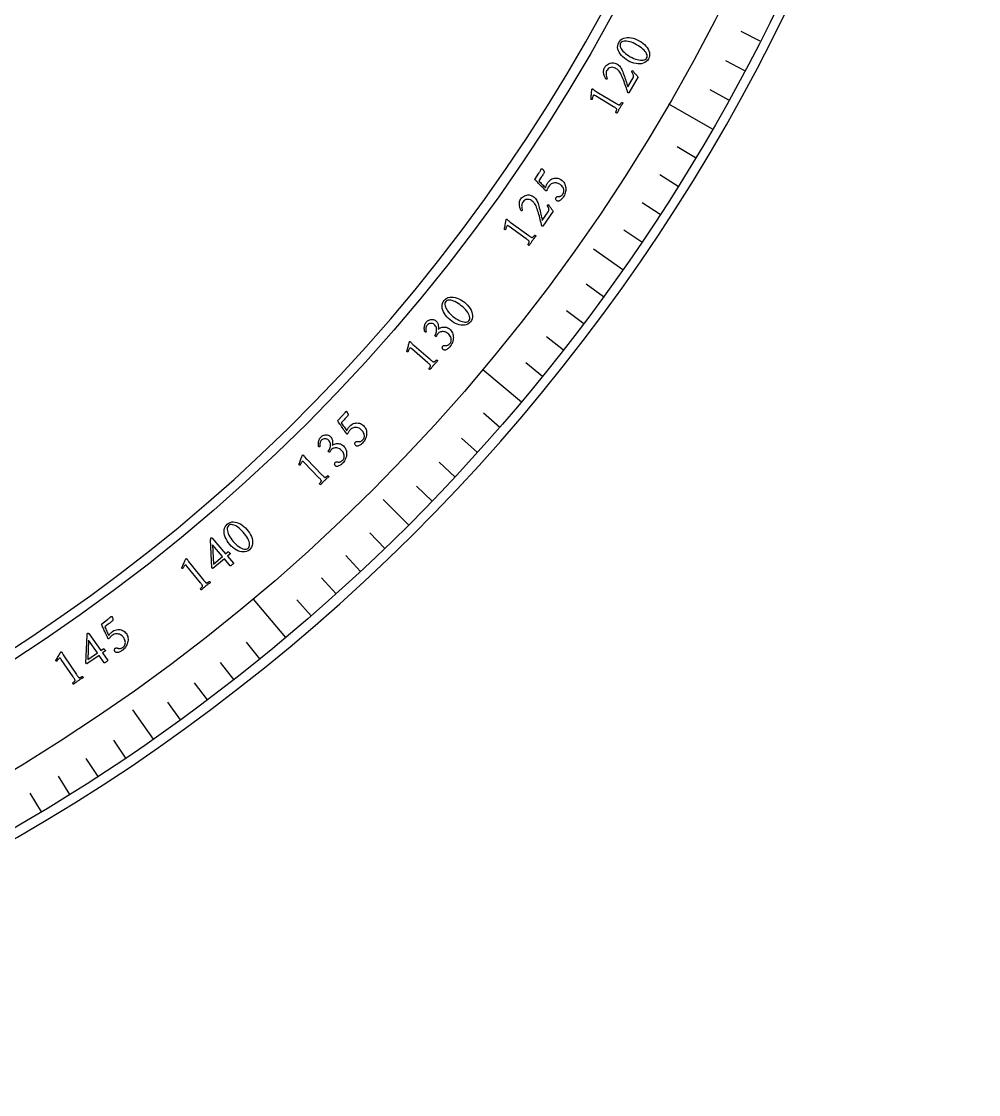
# Model space of a CAD drawing. Header units: millimetres. Extents: x -50 to 50, y -50 to 64.
# Drawn here: x 25.1 to 50, y -50 to -22.07 of the extents above; entities that cross this region are included whole.
import ezdxf

# ---------------------------------------------------------------- set-up
doc = ezdxf.new("R2010")
doc.units = ezdxf.units.MM
for name, color, linetype in [('CUT_INNER', 6, 'Continuous'), ('CUT_OUTER', 1, 'Continuous'), ('ENGRAVE', 7, 'Continuous'), ('ENGRAVE_FINE', 8, 'Continuous'), ('TEXT', 5, 'Continuous')]:
    doc.layers.add(name, color=color, linetype=linetype)

msp = doc.modelspace()

# ---------------------------------------------------------------- linework, layer by layer
at = {"layer": 'CUT_INNER'}
msp.add_arc((0.0002, -0.0001), 45.7499, 92.31774, 38.3206, dxfattribs=at)
at = {"layer": 'CUT_OUTER'}
msp.add_arc((0, -0.0002), 49.9998, 177.11535, 4.43206, dxfattribs=at)
at = {"layer": 'ENGRAVE'}
for points in [[(43.0804, -24.8725), (41.9468, -24.218)], [(40.7487, -28.5326), (39.9828, -27.9963)], [(38.1069, -31.9755), (37.1041, -31.1341)], [(35.175, -35.175), (34.5139, -34.5139)], [(31.9755, -38.1069), (31.1341, -37.1041)], [(28.5326, -40.7487), (27.9963, -39.9828)]]:
    msp.add_lwpolyline(points, dxfattribs=at)
for radius in [49.745, 48.436, 46.005]:
    msp.add_circle((0, 0), radius, dxfattribs=at)
at = {"layer": 'ENGRAVE_FINE'}
for points in [[(44.3231, -22.5838), (43.8233, -22.3291)], [(43.9222, -23.3539), (43.4269, -23.0905)], [(43.508, -24.1169), (43.0173, -23.8449)], [(42.6398, -25.6206), (42.1589, -25.3316)], [(42.1862, -26.3608), (41.7104, -26.0635)], [(41.7197, -27.0931), (41.2492, -26.7875)], [(41.2405, -27.8171), (40.7754, -27.5033)], [(40.2446, -29.2394), (39.7907, -28.9096)], [(39.7281, -29.9373), (39.2801, -29.5997)], [(39.1996, -30.6261), (38.7575, -30.2807)], [(38.6591, -31.3055), (38.2231, -30.9525)], [(37.543, -32.6357), (37.1196, -32.2676)], [(36.9677, -33.2859), (36.5508, -32.9105)], [(36.3812, -33.926), (35.9709, -33.5434)], [(35.7836, -34.5558), (35.38, -34.1661)], [(34.5558, -35.7836), (34.1661, -35.38)], [(33.926, -36.3812), (33.5434, -35.9709)], [(33.2859, -36.9677), (32.9105, -36.5508)], [(32.6357, -37.543), (32.2676, -37.1196)], [(31.3055, -38.6591), (30.9525, -38.2231)], [(30.6261, -39.1996), (30.2807, -38.7575)], [(29.9373, -39.7281), (29.5997, -39.2801)], [(29.2394, -40.2446), (28.9096, -39.7907)], [(27.8171, -41.2405), (27.5033, -40.7754)], [(27.0931, -41.7197), (26.7875, -41.2492)], [(26.3608, -42.1862), (26.0635, -41.7104)], [(25.6206, -42.6398), (25.3316, -42.1589)]]:
    msp.add_lwpolyline(points, dxfattribs=at)
at = {"layer": 'TEXT'}
for points in [[(40.6424, -22.6171), (40.6679, -22.579), (40.6982, -22.5476), (40.7332, -22.5232), (40.773, -22.5055), (40.8164, -22.4943), (40.8622, -22.4888), (40.9106, -22.4892), (40.9613, -22.4955), (41.0133, -22.5071), (41.0654, -22.5235), (41.1175, -22.5448), (41.1696, -22.5709), (41.2196, -22.6008), (41.2655, -22.6334), (41.3071, -22.6687), (41.3446, -22.7068), (41.3769, -22.7467), (41.403, -22.7878), (41.4229, -22.83), (41.4365, -22.8734), (41.4428, -22.917), (41.4406, -22.9602), (41.43, -23.0028), (41.411, -23.0448), (41.3859, -23.0821), (41.3556, -23.1129), (41.3202, -23.1372), (41.2797, -23.155), (41.2356, -23.1666), (41.1891, -23.1723), (41.1402, -23.1721), (41.0891, -23.166), (41.0368, -23.1545), (40.9847, -23.1379), (40.9328, -23.1162), (40.881, -23.0895), (40.8313, -23.0589), (40.7859, -23.0258), (40.7446, -22.99), (40.7075, -22.9517), (40.6756, -22.9115), (40.6499, -22.8704), (40.6306, -22.8282), (40.6174, -22.7851), (40.6115, -22.7419), (40.6137, -22.6995), (40.624, -22.6579), (40.6424, -22.6171)], [(40.6898, -22.6356), (40.6793, -22.661), (40.6756, -22.688), (40.6785, -22.7164), (40.6881, -22.7462), (40.7035, -22.7769), (40.724, -22.8077), (40.7494, -22.8387), (40.7799, -22.8699), (40.8146, -22.9005), (40.8529, -22.9299), (40.8946, -22.9581), (40.9398, -22.9851), (40.9858, -23.0093), (41.0314, -23.0301), (41.0763, -23.0473), (41.1208, -23.0611), (41.1636, -23.071), (41.2034, -23.0771), (41.2404, -23.0791), (41.2744, -23.0772), (41.3045, -23.0711), (41.3295, -23.0604), (41.3494, -23.0451), (41.3643, -23.0253), (41.3757, -22.9978), (41.3798, -22.9692), (41.3767, -22.9397), (41.3663, -22.9092), (41.3497, -22.8782), (41.3279, -22.8473), (41.3008, -22.8163), (41.2686, -22.7855), (41.2322, -22.7553), (41.193, -22.7264), (41.1508, -22.6988), (41.1057, -22.6725), (41.0591, -22.6483), (41.0136, -22.6278), (40.9691, -22.611), (40.9257, -22.5978), (40.8843, -22.5884), (40.8457, -22.5829), (40.8099, -22.5813), (40.777, -22.5836), (40.7479, -22.59), (40.7236, -22.6008), (40.7043, -22.616), (40.6898, -22.6356)], [(41.0016, -23.3473), (41.0132, -23.3621), (41.0256, -23.3776), (41.039, -23.3937), (41.0532, -23.4106), (41.0677, -23.4276), (41.0816, -23.4438), (41.095, -23.4593), (41.108, -23.4742), (41.1196, -23.4875), (41.1291, -23.4984), (41.1366, -23.507), (41.1421, -23.5131), (40.9042, -23.9245), (40.9017, -23.9256), (40.8988, -23.9265), (40.8955, -23.9272), (40.8917, -23.9278), (40.8881, -23.9282), (40.8849, -23.9281), (40.8823, -23.9276), (40.8802, -23.9268), (40.8668, -23.8854), (40.8529, -23.8433), (40.8385, -23.8006), (40.8237, -23.7573), (40.8085, -23.714), (40.7931, -23.6715), (40.7774, -23.6297), (40.7615, -23.5886), (40.7457, -23.549), (40.73, -23.5118), (40.7145, -23.4771), (40.6993, -23.4446), (40.683, -23.4133), (40.6664, -23.3861), (40.6497, -23.3632), (40.6327, -23.3445), (40.615, -23.3284), (40.5962, -23.3133), (40.5761, -23.2992), (40.5549, -23.2862), (40.5245, -23.2718), (40.4939, -23.2633), (40.463, -23.2608), (40.432, -23.2643), (40.4027, -23.2735), (40.3772, -23.288), (40.3554, -23.308), (40.3372, -23.3334), (40.3255, -23.3568), (40.3171, -23.3801), (40.3122, -23.4034), (40.3106, -23.4267), (40.3115, -23.4493), (40.3138, -23.4706), (40.3175, -23.4905), (40.3226, -23.509), (40.3282, -23.5254), (40.3333, -23.5392), (40.3379, -23.5504), (40.3421, -23.5588), (40.3395, -23.5622), (40.3359, -23.565), (40.3312, -23.5674), (40.3255, -23.5692), (40.3199, -23.5705), (40.3153, -23.5711), (40.3119, -23.571), (40.3095, -23.5703), (40.3046, -23.564), (40.2988, -23.555), (40.292, -23.5433), (40.2842, -23.529), (40.2762, -23.5125), (40.2689, -23.4943), (40.2621, -23.4743), (40.256, -23.4525), (40.251, -23.4297), (40.2477, -23.4063), (40.2461, -23.3825), (40.2462, -23.3581), (40.2487, -23.3337), (40.2543, -23.3096), (40.2631, -23.2858), (40.275, -23.2623), (40.2926, -23.2359), (40.313, -23.2128), (40.3363, -23.193), (40.3624, -23.1764), (40.3902, -23.1633), (40.4187, -23.1538), (40.4478, -23.1478), (40.4777, -23.1453), (40.5073, -23.1466), (40.5357, -23.1516), (40.563, -23.1604), (40.5891, -23.1731), (40.6135, -23.1886), (40.636, -23.2059), (40.6563, -23.225), (40.6747, -23.246), (40.6911, -23.2685), (40.7058, -23.2922), (40.7188, -23.3172), (40.7301, -23.3434), (40.7438, -23.3794), (40.7578, -23.417), (40.7719, -23.4562), (40.7861, -23.4971), (40.8001, -23.5382), (40.8136, -23.5781), (40.8266, -23.6168), (40.839, -23.6544), (40.8505, -23.6895), (40.8608, -23.7209), (40.8699, -23.7486), (40.8779, -23.7726), (41.014, -23.5369), (41.0223, -23.5192), (41.0268, -23.5016), (41.0276, -23.4839), (41.0247, -23.4662), (41.0183, -23.4479), (41.0088, -23.4282), (40.996, -23.4073), (40.9801, -23.385), (40.9779, -23.3815), (40.9772, -23.3774), (40.9781, -23.3727), (40.9804, -23.3675), (40.9818, -23.3655), (40.9838, -23.363), (40.9865, -23.3601), (40.9898, -23.3567), (40.9933, -23.3535), (40.9964, -23.3508), (40.9992, -23.3488), (41.0016, -23.3473)], [(40.5057, -24.2873), (40.032, -24.0032), (40.0202, -23.9966), (40.0099, -23.9918), (40.0012, -23.9889), (39.994, -23.9877), (39.9879, -23.9884), (39.9825, -23.9907), (39.9776, -23.9947), (39.9734, -24.0004), (39.9695, -24.0081), (39.9657, -24.0183), (39.9619, -24.031), (39.9581, -24.0461), (39.9547, -24.0615), (39.9519, -24.0751), (39.9497, -24.0868), (39.9481, -24.0966), (39.9409, -24.0986), (39.934, -24.099), (39.9275, -24.0978), (39.9213, -24.095), (39.9212, -24.0949), (39.921, -24.0948), (39.9206, -24.0946), (39.9201, -24.0943), (39.918, -24.0928), (39.9166, -24.0913), (39.9158, -24.0898), (39.9156, -24.0883), (39.919, -24.0582), (39.9221, -24.0283), (39.9251, -23.9985), (39.9278, -23.969), (39.9303, -23.9408), (39.9326, -23.9151), (39.9347, -23.8919), (39.9366, -23.8712), (39.9383, -23.8542), (39.9396, -23.8418), (39.9405, -23.8342), (39.941, -23.8312), (39.9424, -23.8288), (39.9445, -23.8264), (39.9472, -23.8249), (39.9506, -23.8244), (39.9546, -23.8248), (39.9587, -23.8258), (39.9624, -23.8267), (39.9657, -23.8276), (39.9687, -23.8284), (39.9704, -23.8298), (39.9753, -23.834), (39.9836, -23.841), (39.9953, -23.8507), (40.0103, -23.8625), (40.0287, -23.8755), (40.0506, -23.8898), (40.0759, -23.9053), (40.5611, -24.1947), (40.5741, -24.2024), (40.5867, -24.2098), (40.5989, -24.2168), (40.6107, -24.2235), (40.6219, -24.2294), (40.6324, -24.2342), (40.6422, -24.2378), (40.6512, -24.2402), (40.6553, -24.2399), (40.6603, -24.2379), (40.6661, -24.2341), (40.6728, -24.2286), (40.6797, -24.2219), (40.6864, -24.2148), (40.6929, -24.2073), (40.6991, -24.1993), (40.7048, -24.1917), (40.7094, -24.1852), (40.713, -24.1798), (40.7157, -24.1756), (40.7195, -24.1757), (40.724, -24.1767), (40.7291, -24.1786), (40.735, -24.1814), (40.7405, -24.1847), (40.7448, -24.1882), (40.7477, -24.1918), (40.7493, -24.1956), (40.7376, -24.2127), (40.7264, -24.229), (40.7157, -24.2447), (40.7056, -24.2596), (40.6956, -24.2745), (40.6855, -24.2902), (40.6752, -24.3066), (40.6649, -24.3237), (40.6551, -24.3403), (40.646, -24.3562), (40.6376, -24.3716), (40.6298, -24.3863), (40.6221, -24.4012), (40.6138, -24.4173), (40.605, -24.4344), (40.5956, -24.4527), (40.5915, -24.453), (40.5869, -24.4522), (40.5818, -24.4501), (40.5763, -24.4468), (40.571, -24.443), (40.5669, -24.4393), (40.5639, -24.4358), (40.562, -24.4325), (40.5645, -24.4282), (40.5675, -24.4224), (40.571, -24.4153), (40.5751, -24.4067), (40.5792, -24.3974), (40.5828, -24.3882), (40.5859, -24.3789), (40.5884, -24.3696), (40.5901, -24.3612), (40.5905, -24.3545), (40.5898, -24.3496), (40.5877, -24.3463), (40.5813, -24.3395), (40.5736, -24.3325), (40.5645, -24.3253), (40.5542, -24.318), (40.5429, -24.3105), (40.531, -24.3029), (40.5186, -24.2951), (40.5057, -24.2873)], [(38.7945, -26.2614), (38.8181, -26.2306), (38.8437, -26.2047), (38.8714, -26.184), (38.9012, -26.1682), (38.9321, -26.157), (38.9632, -26.1497), (38.9944, -26.1464), (39.0258, -26.147), (39.0564, -26.1513), (39.0852, -26.1591), (39.1123, -26.1703), (39.1376, -26.1849), (39.1649, -26.2054), (39.1887, -26.2282), (39.2091, -26.2531), (39.226, -26.2803), (39.2396, -26.309), (39.25, -26.3386), (39.2573, -26.3691), (39.2615, -26.4004), (39.2628, -26.4322), (39.2612, -26.4639), (39.2568, -26.4955), (39.2496, -26.5271), (39.2397, -26.558), (39.2275, -26.5877), (39.2129, -26.6162), (39.1959, -26.6436), (39.1875, -26.655), (39.1774, -26.6673), (39.1656, -26.6805), (39.152, -26.6945), (39.1373, -26.7081), (39.1223, -26.7203), (39.1068, -26.7311), (39.0909, -26.7404), (39.0868, -26.7415), (39.0812, -26.7423), (39.074, -26.7429), (39.0653, -26.7433), (39.0561, -26.743), (39.0475, -26.7414), (39.0396, -26.7385), (39.0324, -26.7344), (39.0215, -26.7256), (39.0129, -26.7158), (39.0068, -26.7049), (39.0031, -26.6931), (39.0016, -26.6811), (39.0024, -26.6699), (39.0054, -26.6595), (39.0106, -26.6498), (39.0192, -26.6396), (39.0292, -26.6322), (39.0406, -26.6275), (39.0534, -26.6255), (39.0667, -26.6248), (39.0795, -26.6236), (39.0918, -26.622), (39.1037, -26.6199), (39.117, -26.6165), (39.1296, -26.6114), (39.1415, -26.6047), (39.1527, -26.5964), (39.1632, -26.587), (39.1728, -26.5771), (39.1816, -26.5668), (39.1895, -26.556), (39.1987, -26.5401), (39.2058, -26.5227), (39.2109, -26.5039), (39.214, -26.4835), (39.2142, -26.4621), (39.2108, -26.4401), (39.2038, -26.4175), (39.1933, -26.3942), (39.1784, -26.3709), (39.1584, -26.348), (39.1335, -26.3255), (39.1035, -26.3034), (39.0846, -26.2923), (39.0638, -26.2832), (39.0411, -26.2761), (39.0166, -26.271), (38.9909, -26.2688), (38.9649, -26.2701), (38.9386, -26.2751), (38.9119, -26.2837), (38.8856, -26.2969), (38.8605, -26.3158), (38.8365, -26.3402), (38.8136, -26.3702), (38.8071, -26.3804), (38.8002, -26.3927), (38.7929, -26.407), (38.7851, -26.4233), (38.778, -26.4396), (38.7725, -26.4539), (38.7687, -26.4661), (38.7666, -26.4764), (38.7652, -26.4779), (38.7631, -26.4788), (38.7604, -26.4793), (38.7571, -26.4792), (38.7536, -26.4786), (38.7503, -26.4777), (38.7472, -26.4763), (38.7442, -26.4746), (38.7168, -26.4465), (38.6893, -26.4185), (38.6619, -26.3905), (38.6344, -26.3626), (38.6074, -26.3351), (38.5813, -26.3085), (38.5562, -26.283), (38.532, -26.2583), (38.5093, -26.2354), (38.4887, -26.2148), (38.4701, -26.1966), (38.4537, -26.1808), (38.5652, -26.0162), (38.5728, -26.0046), (38.5803, -25.9927), (38.5875, -25.9804), (38.5945, -25.9677), (38.6011, -25.9554), (38.6069, -25.944), (38.6119, -25.9336), (38.6162, -25.9241), (38.6197, -25.9162), (38.6221, -25.9106), (38.6236, -25.9073), (38.6241, -25.9061), (38.6276, -25.9045), (38.6309, -25.903), (38.6338, -25.9016), (38.6364, -25.9003), (38.6389, -25.8994), (38.6414, -25.8992), (38.6438, -25.8997), (38.6461, -25.9009), (38.6484, -25.9028), (38.6517, -25.9061), (38.656, -25.9109), (38.6614, -25.917), (38.6674, -25.9242), (38.6734, -25.9321), (38.6795, -25.9407), (38.6857, -25.9499), (38.6915, -25.9595), (38.6964, -25.969), (38.7006, -25.9785), (38.7039, -25.988), (38.697, -26.0008), (38.6893, -26.0148), (38.6808, -26.0299), (38.6715, -26.0462), (38.6612, -26.0637), (38.6496, -26.0824), (38.6368, -26.1023), (38.6227, -26.1234), (38.5591, -26.2173), (38.5811, -26.2398), (38.6035, -26.2624), (38.626, -26.2851), (38.6489, -26.3078), (38.6715, -26.3304), (38.6934, -26.3526), (38.7147, -26.3745), (38.7352, -26.396), (38.7392, -26.3805), (38.7448, -26.3636), (38.7519, -26.3451), (38.7606, -26.325), (38.7699, -26.3054), (38.7786, -26.2882), (38.7868, -26.2736), (38.7945, -26.2614)], [(38.8107, -26.832), (38.821, -26.8477), (38.832, -26.8642), (38.8439, -26.8815), (38.8567, -26.8996), (38.8696, -26.9177), (38.882, -26.9351), (38.8941, -26.9517), (38.9056, -26.9676), (38.916, -26.9819), (38.9246, -26.9936), (38.9313, -27.0028), (38.9362, -27.0094), (38.6634, -27.3985), (38.6608, -27.3994), (38.6579, -27.4), (38.6545, -27.4005), (38.6507, -27.4007), (38.647, -27.4007), (38.6438, -27.4004), (38.6413, -27.3997), (38.6393, -27.3987), (38.6295, -27.3562), (38.6193, -27.3131), (38.6087, -27.2694), (38.5978, -27.2249), (38.5864, -27.1805), (38.5748, -27.1368), (38.5628, -27.0937), (38.5506, -27.0514), (38.5382, -27.0106), (38.5258, -26.9722), (38.5134, -26.9362), (38.5011, -26.9026), (38.4876, -26.8699), (38.4734, -26.8415), (38.4587, -26.8172), (38.4435, -26.797), (38.4273, -26.7795), (38.4098, -26.7628), (38.3911, -26.747), (38.3711, -26.7322), (38.342, -26.7152), (38.3122, -26.7041), (38.2817, -26.6989), (38.2505, -26.6997), (38.2206, -26.7062), (38.1939, -26.7185), (38.1704, -26.7365), (38.1501, -26.7603), (38.1363, -26.7825), (38.126, -26.805), (38.119, -26.8278), (38.1155, -26.8509), (38.1144, -26.8735), (38.1148, -26.8949), (38.1168, -26.915), (38.1202, -26.9339), (38.1244, -26.9508), (38.1282, -26.965), (38.1319, -26.9764), (38.1353, -26.9852), (38.1324, -26.9883), (38.1285, -26.9908), (38.1237, -26.9928), (38.1179, -26.9941), (38.1121, -26.9949), (38.1075, -26.9951), (38.1041, -26.9947), (38.1018, -26.9938), (38.0975, -26.9871), (38.0925, -26.9776), (38.0867, -26.9654), (38.0802, -26.9505), (38.0737, -26.9333), (38.068, -26.9145), (38.063, -26.894), (38.0588, -26.8718), (38.0558, -26.8486), (38.0545, -26.8251), (38.055, -26.8012), (38.0572, -26.7769), (38.0619, -26.7528), (38.0696, -26.7293), (38.0804, -26.7063), (38.0943, -26.684), (38.1141, -26.6592), (38.1365, -26.638), (38.1614, -26.6202), (38.1888, -26.6061), (38.2177, -26.5954), (38.2469, -26.5884), (38.2765, -26.585), (38.3064, -26.5851), (38.3358, -26.5889), (38.3637, -26.5964), (38.3901, -26.6076), (38.4149, -26.6225), (38.438, -26.64), (38.4588, -26.6592), (38.4774, -26.68), (38.4939, -26.7025), (38.5083, -26.7264), (38.5209, -26.7513), (38.5316, -26.7773), (38.5406, -26.8044), (38.5512, -26.8415), (38.5618, -26.8801), (38.5724, -26.9204), (38.583, -26.9624), (38.5934, -27.0046), (38.6034, -27.0455), (38.6129, -27.0852), (38.6219, -27.1237), (38.6304, -27.1597), (38.6379, -27.1919), (38.6446, -27.2203), (38.6504, -27.2449), (38.8066, -27.0219), (38.8164, -27.0051), (38.8224, -26.9879), (38.8248, -26.9703), (38.8234, -26.9525), (38.8186, -26.9336), (38.8108, -26.9132), (38.8, -26.8913), (38.786, -26.8677), (38.7841, -26.864), (38.7838, -26.8598), (38.7851, -26.8552), (38.7879, -26.8503), (38.7894, -26.8484), (38.7917, -26.8461), (38.7946, -26.8434), (38.7982, -26.8404), (38.8019, -26.8374), (38.8052, -26.835), (38.8082, -26.8332), (38.8107, -26.832)], [(38.2348, -27.7252), (37.7876, -27.4009), (37.7764, -27.3933), (37.7666, -27.3876), (37.7582, -27.3839), (37.7512, -27.3822), (37.745, -27.3823), (37.7394, -27.3841), (37.7342, -27.3877), (37.7295, -27.3929), (37.7249, -27.4003), (37.7202, -27.4102), (37.7154, -27.4224), (37.7103, -27.4372), (37.7056, -27.4522), (37.7016, -27.4655), (37.6984, -27.4769), (37.6959, -27.4866), (37.6886, -27.488), (37.6817, -27.4878), (37.6753, -27.486), (37.6694, -27.4827), (37.6693, -27.4826), (37.6691, -27.4825), (37.6688, -27.4822), (37.6683, -27.4818), (37.6663, -27.4802), (37.665, -27.4786), (37.6643, -27.477), (37.6642, -27.4755), (37.6703, -27.4458), (37.676, -27.4163), (37.6816, -27.3869), (37.6868, -27.3577), (37.6918, -27.3298), (37.6963, -27.3044), (37.7004, -27.2815), (37.7042, -27.2611), (37.7073, -27.2442), (37.7096, -27.232), (37.7112, -27.2245), (37.712, -27.2216), (37.7136, -27.2194), (37.7159, -27.2171), (37.7187, -27.2158), (37.7221, -27.2156), (37.726, -27.2164), (37.7301, -27.2178), (37.7337, -27.219), (37.7369, -27.2202), (37.7398, -27.2213), (37.7413, -27.2228), (37.7459, -27.2274), (37.7536, -27.2351), (37.7644, -27.2458), (37.7783, -27.2588), (37.7955, -27.2734), (37.8161, -27.2895), (37.8399, -27.3072), (38.2981, -27.6377), (38.3103, -27.6466), (38.3223, -27.655), (38.3338, -27.6631), (38.345, -27.6707), (38.3556, -27.6776), (38.3656, -27.6833), (38.375, -27.6877), (38.3838, -27.691), (38.388, -27.691), (38.3931, -27.6894), (38.3992, -27.6862), (38.4063, -27.6812), (38.4138, -27.6752), (38.4212, -27.6688), (38.4283, -27.6618), (38.4352, -27.6544), (38.4414, -27.6473), (38.4466, -27.6412), (38.4507, -27.6362), (38.4537, -27.6322), (38.4575, -27.6326), (38.4619, -27.634), (38.4669, -27.6363), (38.4724, -27.6397), (38.4777, -27.6435), (38.4816, -27.6473), (38.4842, -27.6512), (38.4855, -27.6551), (38.4723, -27.6711), (38.4597, -27.6864), (38.4477, -27.701), (38.4363, -27.715), (38.4251, -27.729), (38.4136, -27.7437), (38.402, -27.7591), (38.3902, -27.7753), (38.379, -27.791), (38.3685, -27.8061), (38.3588, -27.8206), (38.3498, -27.8346), (38.3408, -27.8488), (38.3312, -27.8641), (38.3209, -27.8804), (38.3099, -27.8978), (38.3058, -27.8978), (38.3013, -27.8965), (38.2964, -27.894), (38.2912, -27.8902), (38.2863, -27.8859), (38.2825, -27.8819), (38.2798, -27.8782), (38.2783, -27.8747), (38.2811, -27.8706), (38.2846, -27.8652), (38.2887, -27.8584), (38.2935, -27.8502), (38.2984, -27.8413), (38.3028, -27.8324), (38.3067, -27.8234), (38.31, -27.8144), (38.3124, -27.8062), (38.3134, -27.7996), (38.3131, -27.7945), (38.3114, -27.7911), (38.3056, -27.7838), (38.2985, -27.7761), (38.2901, -27.7682), (38.2804, -27.76), (38.2698, -27.7515), (38.2587, -27.7429), (38.247, -27.7341), (38.2348, -27.7252)], [(36.0975, -29.331), (36.1293, -29.2978), (36.1645, -29.2723), (36.2033, -29.2542), (36.2455, -29.2438), (36.2902, -29.2402), (36.3363, -29.2428), (36.3838, -29.2516), (36.4327, -29.2666), (36.4819, -29.287), (36.5303, -29.3122), (36.5779, -29.3422), (36.6247, -29.377), (36.6688, -29.4152), (36.7083, -29.4552), (36.7432, -29.4973), (36.7735, -29.5412), (36.7984, -29.5862), (36.8169, -29.6312), (36.8291, -29.6762), (36.835, -29.7213), (36.8337, -29.7653), (36.824, -29.8074), (36.8062, -29.8476), (36.7802, -29.8857), (36.7489, -29.9181), (36.7138, -29.9431), (36.6747, -29.9609), (36.6318, -29.9714), (36.5863, -29.9751), (36.5395, -29.9727), (36.4914, -29.964), (36.4421, -29.9491), (36.3927, -29.9287), (36.3442, -29.9033), (36.2968, -29.8729), (36.2505, -29.8376), (36.2069, -29.7989), (36.1678, -29.7584), (36.1334, -29.716), (36.1035, -29.6718), (36.0791, -29.6267), (36.061, -29.5817), (36.0492, -29.5368), (36.0438, -29.4921), (36.0454, -29.4485), (36.0549, -29.4071), (36.0723, -29.368), (36.0975, -29.331)], [(36.141, -29.3574), (36.1263, -29.3807), (36.1179, -29.4065), (36.1158, -29.435), (36.1201, -29.4661), (36.13, -29.499), (36.1448, -29.5329), (36.1645, -29.5678), (36.1891, -29.6038), (36.2179, -29.64), (36.2505, -29.6756), (36.2866, -29.7106), (36.3265, -29.745), (36.3676, -29.7769), (36.4089, -29.8052), (36.4502, -29.83), (36.4916, -29.8513), (36.532, -29.8685), (36.5702, -29.8814), (36.6062, -29.8898), (36.6401, -29.8939), (36.6707, -29.893), (36.6972, -29.8868), (36.7195, -29.8752), (36.7376, -29.8583), (36.7536, -29.8332), (36.7626, -29.8058), (36.7647, -29.7762), (36.7598, -29.7443), (36.7488, -29.7109), (36.7326, -29.6767), (36.7114, -29.6415), (36.6849, -29.6055), (36.6544, -29.5695), (36.6207, -29.5342), (36.584, -29.4997), (36.5442, -29.466), (36.5025, -29.4341), (36.4612, -29.406), (36.4203, -29.3817), (36.3799, -29.3611), (36.3408, -29.3447), (36.3037, -29.3326), (36.2687, -29.3248), (36.2359, -29.3213), (36.2061, -29.3226), (36.1804, -29.3291), (36.1586, -29.3407), (36.141, -29.3574)], [(35.6369, -29.8867), (35.6493, -29.874), (35.6641, -29.8622), (35.6814, -29.8514), (35.7012, -29.8415), (35.7227, -29.8335), (35.7451, -29.828), (35.7683, -29.8252), (35.7925, -29.825), (35.8166, -29.8282), (35.84, -29.8356), (35.8627, -29.8472), (35.8846, -29.863), (35.9, -29.8776), (35.9131, -29.8937), (35.9238, -29.9114), (35.9321, -29.9305), (35.9383, -29.9504), (35.943, -29.9703), (35.9461, -29.9903), (35.9475, -30.0103), (35.9478, -30.0295), (35.9476, -30.0472), (35.9468, -30.0635), (35.9454, -30.0782), (35.9612, -30.0657), (35.9795, -30.0542), (36.0003, -30.0439), (36.0236, -30.0348), (36.0485, -30.0276), (36.0743, -30.0233), (36.101, -30.0219), (36.1285, -30.0234), (36.1563, -30.0286), (36.1835, -30.0385), (36.2102, -30.0529), (36.2363, -30.0721), (36.2613, -30.0953), (36.2827, -30.1204), (36.3004, -30.1473), (36.3144, -30.1761), (36.325, -30.206), (36.3323, -30.2365), (36.3365, -30.2676), (36.3374, -30.2992), (36.3354, -30.3309), (36.3305, -30.3623), (36.3229, -30.3933), (36.3125, -30.4239), (36.2995, -30.4537), (36.2843, -30.482), (36.2669, -30.5088), (36.2472, -30.5343), (36.2376, -30.5448), (36.2263, -30.556), (36.2132, -30.5679), (36.1982, -30.5804), (36.1822, -30.5925), (36.166, -30.6031), (36.1495, -30.6122), (36.1328, -30.6199), (36.1286, -30.6205), (36.1229, -30.6207), (36.1157, -30.6206), (36.1069, -30.6201), (36.0978, -30.6188), (36.0895, -30.6163), (36.0819, -30.6127), (36.0751, -30.6078), (36.0652, -30.5979), (36.0577, -30.5873), (36.0527, -30.5759), (36.0502, -30.5637), (36.05, -30.5516), (36.0519, -30.5406), (36.056, -30.5305), (36.0622, -30.5214), (36.0718, -30.5122), (36.0825, -30.5058), (36.0943, -30.5023), (36.1072, -30.5017), (36.1205, -30.5023), (36.1334, -30.5025), (36.1459, -30.5021), (36.1579, -30.5013), (36.1715, -30.4993), (36.1845, -30.4955), (36.197, -30.4901), (36.2091, -30.4829), (36.2204, -30.4747), (36.231, -30.4658), (36.2408, -30.4564), (36.2498, -30.4465), (36.2606, -30.4317), (36.2695, -30.4151), (36.2765, -30.3969), (36.2816, -30.377), (36.284, -30.3557), (36.2829, -30.3335), (36.2783, -30.3102), (36.2701, -30.286), (36.2577, -30.2613), (36.2403, -30.2364), (36.2178, -30.2115), (36.1902, -30.1865), (36.1684, -30.1703), (36.1458, -30.1576), (36.1225, -30.1484), (36.0984, -30.1426), (36.0742, -30.14), (36.0506, -30.1401), (36.0274, -30.1431), (36.0048, -30.1488), (35.9834, -30.1572), (35.964, -30.1681), (35.9467, -30.1814), (35.9313, -30.1972), (35.9245, -30.2061), (35.9182, -30.2156), (35.9126, -30.2256), (35.9075, -30.2364), (35.903, -30.2468), (35.899, -30.2558), (35.8953, -30.2635), (35.8921, -30.2698), (35.8853, -30.2689), (35.8787, -30.2668), (35.8725, -30.2635), (35.8664, -30.2591), (35.8631, -30.256), (35.8605, -30.2532), (35.8586, -30.2505), (35.8575, -30.248), (35.8694, -30.2229), (35.8796, -30.1974), (35.8881, -30.1714), (35.895, -30.1449), (35.8995, -30.1184), (35.9011, -30.0926), (35.8998, -30.0675), (35.8956, -30.0429), (35.8878, -30.0194), (35.8758, -29.9971), (35.8595, -29.9763), (35.8391, -29.9568), (35.8176, -29.9418), (35.7948, -29.9319), (35.7707, -29.927), (35.7454, -29.9271), (35.7204, -29.9322), (35.6972, -29.9422), (35.6758, -29.9571), (35.6562, -29.9769), (35.6438, -29.9935), (35.6343, -30.0108), (35.6276, -30.0286), (35.6236, -30.047), (35.6217, -30.0652), (35.621, -30.0821), (35.6215, -30.098), (35.6231, -30.1127), (35.6251, -30.1256), (35.6264, -30.1361), (35.6272, -30.1442), (35.6274, -30.1498), (35.6251, -30.1516), (35.622, -30.1525), (35.6178, -30.1526), (35.6128, -30.152), (35.6075, -30.1507), (35.6026, -30.1488), (35.5982, -30.1464), (35.5942, -30.1435), (35.5893, -30.1248), (35.5854, -30.105), (35.5827, -30.0843), (35.5811, -30.0627), (35.581, -30.0405), (35.5826, -30.0181), (35.586, -29.9955), (35.5912, -29.9727), (35.5986, -29.9502), (35.6087, -29.9283), (35.6215, -29.9072), (35.6369, -29.8867)], [(35.6729, -30.9521), (35.2557, -30.5901), (35.2452, -30.5815), (35.2359, -30.575), (35.2279, -30.5705), (35.221, -30.5682), (35.2149, -30.5678), (35.2091, -30.5691), (35.2036, -30.5722), (35.1985, -30.577), (35.1933, -30.584), (35.1877, -30.5934), (35.1818, -30.6052), (35.1755, -30.6194), (35.1695, -30.634), (35.1644, -30.6469), (35.1602, -30.658), (35.1569, -30.6674), (35.1494, -30.6682), (35.1426, -30.6674), (35.1364, -30.665), (35.1308, -30.6612), (35.1307, -30.6611), (35.1305, -30.661), (35.1302, -30.6607), (35.1297, -30.6603), (35.1279, -30.6585), (35.1267, -30.6568), (35.1262, -30.6551), (35.1263, -30.6536), (35.1348, -30.6245), (35.1432, -30.5956), (35.1512, -30.5669), (35.159, -30.5382), (35.1664, -30.5109), (35.1731, -30.486), (35.1792, -30.4635), (35.1847, -30.4435), (35.1893, -30.427), (35.1927, -30.415), (35.1949, -30.4076), (35.1959, -30.4048), (35.1978, -30.4028), (35.2002, -30.4007), (35.2032, -30.3997), (35.2066, -30.3998), (35.2104, -30.4009), (35.2143, -30.4026), (35.2178, -30.4041), (35.221, -30.4056), (35.2237, -30.4069), (35.2251, -30.4086), (35.2293, -30.4136), (35.2363, -30.4219), (35.246, -30.4335), (35.2588, -30.4477), (35.2747, -30.4637), (35.2937, -30.4815), (35.316, -30.5012), (35.7435, -30.8705), (35.755, -30.8803), (35.7661, -30.8898), (35.7769, -30.8988), (35.7874, -30.9074), (35.7974, -30.9152), (35.8069, -30.9217), (35.8159, -30.927), (35.8243, -30.931), (35.8284, -30.9314), (35.8337, -30.9303), (35.8401, -30.9275), (35.8476, -30.9232), (35.8556, -30.9179), (35.8635, -30.9121), (35.8711, -30.9058), (35.8787, -30.899), (35.8855, -30.8924), (35.8912, -30.8868), (35.8957, -30.8822), (35.899, -30.8785), (35.9028, -30.8793), (35.907, -30.881), (35.9118, -30.8838), (35.9171, -30.8876), (35.922, -30.8918), (35.9255, -30.896), (35.9278, -30.9001), (35.9287, -30.9041), (35.9142, -30.9188), (35.9004, -30.933), (35.8871, -30.9465), (35.8745, -30.9595), (35.8621, -30.9724), (35.8495, -30.9861), (35.8365, -31.0005), (35.8233, -31.0155), (35.8108, -31.0302), (35.7991, -31.0443), (35.7881, -31.0579), (35.7779, -31.0711), (35.7677, -31.0845), (35.7568, -31.0988), (35.7451, -31.1142), (35.7327, -31.1305), (35.7286, -31.1302), (35.7242, -31.1285), (35.7196, -31.1256), (35.7147, -31.1214), (35.7102, -31.1167), (35.7068, -31.1124), (35.7044, -31.1084), (35.7032, -31.1048), (35.7063, -31.101), (35.7103, -31.0959), (35.715, -31.0894), (35.7205, -31.0817), (35.7261, -31.0733), (35.7313, -31.0648), (35.7359, -31.0562), (35.74, -31.0475), (35.7432, -31.0395), (35.7448, -31.033), (35.7449, -31.028), (35.7434, -31.0244), (35.7383, -31.0166), (35.7319, -31.0084), (35.7242, -30.9997), (35.7153, -30.9907), (35.7055, -30.9814), (35.6951, -30.9718), (35.6843, -30.962), (35.6729, -30.9521)], [(33.6448, -32.599), (33.6735, -32.5727), (33.7032, -32.5518), (33.7341, -32.5361), (33.7662, -32.5258), (33.7985, -32.5201), (33.8304, -32.5183), (33.8617, -32.5204), (33.8925, -32.5265), (33.9219, -32.5361), (33.9489, -32.5488), (33.9736, -32.5645), (33.996, -32.5833), (34.0193, -32.6082), (34.0389, -32.6348), (34.0546, -32.6629), (34.0665, -32.6926), (34.0749, -32.7232), (34.0801, -32.7542), (34.082, -32.7854), (34.0807, -32.8171), (34.0764, -32.8486), (34.0693, -32.8795), (34.0595, -32.9099), (34.0469, -32.9397), (34.0319, -32.9684), (34.0147, -32.9955), (33.9953, -33.0211), (33.9738, -33.0451), (33.9636, -33.0549), (33.9515, -33.0653), (33.9375, -33.0762), (33.9217, -33.0876), (33.9049, -33.0985), (33.888, -33.1079), (33.8709, -33.1158), (33.8536, -33.1223), (33.8494, -33.1226), (33.8437, -33.1224), (33.8365, -33.1217), (33.8278, -33.1206), (33.8189, -33.1187), (33.8107, -33.1156), (33.8034, -33.1114), (33.797, -33.1061), (33.7878, -33.0956), (33.7811, -33.0844), (33.7769, -33.0727), (33.7753, -33.0603), (33.776, -33.0483), (33.7787, -33.0374), (33.7834, -33.0277), (33.7903, -33.0191), (33.8005, -33.0105), (33.8116, -33.0049), (33.8237, -33.0023), (33.8366, -33.0026), (33.8498, -33.0041), (33.8626, -33.0052), (33.8751, -33.0058), (33.8872, -33.0058), (33.9008, -33.0047), (33.9141, -33.0019), (33.927, -32.9974), (33.9395, -32.9911), (33.9514, -32.9837), (33.9626, -32.9756), (33.973, -32.967), (33.9827, -32.9577), (33.9945, -32.9437), (34.0046, -32.9278), (34.0129, -32.9101), (34.0194, -32.8906), (34.0234, -32.8696), (34.0238, -32.8473), (34.0209, -32.8238), (34.0145, -32.7991), (34.0039, -32.7735), (33.9882, -32.7475), (33.9676, -32.721), (33.9419, -32.6941), (33.9252, -32.6799), (33.9063, -32.6673), (33.8852, -32.6564), (33.8619, -32.6471), (33.8371, -32.6404), (33.8112, -32.6372), (33.7844, -32.6375), (33.7566, -32.6414), (33.7284, -32.6498), (33.7004, -32.664), (33.6725, -32.6839), (33.6448, -32.7095), (33.6366, -32.7184), (33.6277, -32.7293), (33.618, -32.7421), (33.6075, -32.7568), (33.5977, -32.7716), (33.5898, -32.7847), (33.584, -32.7962), (33.5801, -32.8059), (33.5784, -32.8071), (33.5762, -32.8077), (33.5735, -32.8077), (33.5703, -32.807), (33.5669, -32.8059), (33.5638, -32.8044), (33.5609, -32.8025), (33.5583, -32.8002), (33.5362, -32.7679), (33.514, -32.7355), (33.4918, -32.7032), (33.4697, -32.6708), (33.4478, -32.6391), (33.4268, -32.6084), (33.4065, -32.5789), (33.3869, -32.5504), (33.3685, -32.5239), (33.3518, -32.5), (33.3367, -32.4789), (33.3233, -32.4604), (33.4617, -32.3178), (33.4712, -32.3076), (33.4806, -32.2972), (33.4898, -32.2863), (33.4989, -32.2751), (33.5075, -32.2641), (33.5152, -32.2539), (33.522, -32.2445), (33.5279, -32.2359), (33.5327, -32.2288), (33.5361, -32.2236), (33.5381, -32.2206), (33.5388, -32.2196), (33.5425, -32.2186), (33.546, -32.2176), (33.5491, -32.2167), (33.5519, -32.2159), (33.5545, -32.2155), (33.557, -32.2157), (33.5592, -32.2167), (33.5613, -32.2183), (33.5632, -32.2205), (33.5659, -32.2243), (33.5694, -32.2298), (33.5736, -32.2368), (33.5782, -32.2449), (33.5828, -32.2537), (33.5873, -32.2632), (33.5918, -32.2734), (33.5958, -32.2838), (33.5991, -32.294), (33.6015, -32.3041), (33.6031, -32.314), (33.5941, -32.3255), (33.5841, -32.3379), (33.5731, -32.3513), (33.5611, -32.3657), (33.5479, -32.3811), (33.5333, -32.3975), (33.5172, -32.4149), (33.4997, -32.4333), (33.4207, -32.5148), (33.4385, -32.5407), (33.4566, -32.5668), (33.4749, -32.5931), (33.4934, -32.6194), (33.5118, -32.6456), (33.5295, -32.6713), (33.5466, -32.6965), (33.5631, -32.7212), (33.5697, -32.7068), (33.5782, -32.691), (33.5884, -32.674), (33.6005, -32.6558), (33.613, -32.6381), (33.6246, -32.6227), (33.6352, -32.6097), (33.6448, -32.599)], [(32.8965, -32.879), (32.9099, -32.8674), (32.9257, -32.8569), (32.9439, -32.8477), (32.9645, -32.8396), (32.9866, -32.8334), (33.0094, -32.8299), (33.0328, -32.8291), (33.0568, -32.831), (33.0806, -32.8363), (33.1033, -32.8457), (33.1249, -32.8593), (33.1453, -32.8769), (33.1594, -32.8928), (33.171, -32.91), (33.1801, -32.9285), (33.1867, -32.9483), (33.1912, -32.9687), (33.1941, -32.9889), (33.1954, -33.0091), (33.1951, -33.0291), (33.1938, -33.0483), (33.192, -33.0659), (33.1898, -33.082), (33.1871, -33.0966), (33.204, -33.0855), (33.2232, -33.0757), (33.2448, -33.0672), (33.2688, -33.0601), (33.2942, -33.0552), (33.3203, -33.0532), (33.347, -33.0541), (33.3744, -33.058), (33.4016, -33.0656), (33.4278, -33.0778), (33.4531, -33.0945), (33.4774, -33.1158), (33.5004, -33.1412), (33.5195, -33.168), (33.5348, -33.1964), (33.5462, -33.2262), (33.5541, -33.257), (33.5588, -33.288), (33.5602, -33.3194), (33.5584, -33.3509), (33.5536, -33.3824), (33.5461, -33.4132), (33.5357, -33.4434), (33.5227, -33.473), (33.5072, -33.5015), (33.4896, -33.5284), (33.4698, -33.5536), (33.448, -33.5773), (33.4376, -33.5869), (33.4253, -33.5971), (33.4112, -33.6078), (33.3952, -33.6189), (33.3782, -33.6296), (33.3611, -33.6387), (33.3439, -33.6464), (33.3266, -33.6525), (33.3224, -33.6528), (33.3167, -33.6525), (33.3095, -33.6517), (33.3008, -33.6505), (33.2919, -33.6484), (33.2838, -33.6452), (33.2765, -33.6409), (33.2702, -33.6355), (33.2612, -33.6248), (33.2546, -33.6135), (33.2507, -33.6017), (33.2492, -33.5894), (33.2501, -33.5773), (33.253, -33.5665), (33.2579, -33.5568), (33.2648, -33.5483), (33.2752, -33.5399), (33.2864, -33.5345), (33.2985, -33.5321), (33.3114, -33.5326), (33.3246, -33.5344), (33.3374, -33.5356), (33.3499, -33.5364), (33.3619, -33.5366), (33.3756, -33.5358), (33.389, -33.5332), (33.4019, -33.5288), (33.4145, -33.5228), (33.4266, -33.5155), (33.4379, -33.5076), (33.4484, -33.4991), (33.4582, -33.49), (33.4703, -33.4762), (33.4806, -33.4605), (33.4892, -33.4429), (33.496, -33.4235), (33.5003, -33.4025), (33.5011, -33.3803), (33.4985, -33.3567), (33.4925, -33.3319), (33.4823, -33.3062), (33.4671, -33.2799), (33.4468, -33.2531), (33.4216, -33.2258), (33.4012, -33.2078), (33.3798, -33.1931), (33.3574, -33.1819), (33.3339, -33.1741), (33.3101, -33.1694), (33.2865, -33.1675), (33.2632, -33.1684), (33.2401, -33.1721), (33.2181, -33.1786), (33.1979, -33.1878), (33.1794, -33.1995), (33.1627, -33.2139), (33.1551, -33.2222), (33.1481, -33.2311), (33.1416, -33.2406), (33.1356, -33.2509), (33.1302, -33.2608), (33.1254, -33.2695), (33.1211, -33.2768), (33.1174, -33.2829), (33.1106, -33.2813), (33.1043, -33.2786), (33.0983, -33.2748), (33.0927, -33.2699), (33.0896, -33.2666), (33.0873, -33.2635), (33.0857, -33.2606), (33.0848, -33.258), (33.0988, -33.2341), (33.1112, -33.2096), (33.1219, -33.1844), (33.1311, -33.1586), (33.1379, -33.1327), (33.1418, -33.1071), (33.1427, -33.0819), (33.1406, -33.0571), (33.1349, -33.0329), (33.1248, -33.0098), (33.1105, -32.9876), (33.0918, -32.9664), (33.0717, -32.9496), (33.0498, -32.9377), (33.0263, -32.9307), (33.0011, -32.9287), (32.9757, -32.9316), (32.9517, -32.9395), (32.9291, -32.9524), (32.9079, -32.9704), (32.8941, -32.986), (32.8831, -33.0023), (32.8748, -33.0195), (32.8693, -33.0375), (32.8658, -33.0554), (32.8636, -33.0722), (32.8627, -33.0881), (32.8631, -33.1028), (32.8639, -33.1159), (32.8643, -33.1265), (32.8644, -33.1346), (32.8641, -33.1402), (32.8617, -33.1418), (32.8584, -33.1424), (32.8543, -33.1422), (32.8493, -33.1411), (32.8442, -33.1393), (32.8395, -33.1371), (32.8353, -33.1343), (32.8316, -33.1311), (32.8283, -33.1119), (32.8262, -33.0919), (32.8253, -33.0711), (32.8256, -33.0494), (32.8274, -33.0273), (32.831, -33.0051), (32.8363, -32.9829), (32.8435, -32.9606), (32.8528, -32.9388), (32.8647, -32.9179), (32.8793, -32.898), (32.8965, -32.879)], [(32.8395, -33.9434), (32.4554, -33.5464), (32.4457, -33.5369), (32.4371, -33.5296), (32.4294, -33.5245), (32.4228, -33.5216), (32.4167, -33.5206), (32.4108, -33.5214), (32.4051, -33.524), (32.3996, -33.5284), (32.3938, -33.5349), (32.3875, -33.5438), (32.3805, -33.555), (32.373, -33.5687), (32.3657, -33.5827), (32.3595, -33.595), (32.3543, -33.6058), (32.3502, -33.6149), (32.3427, -33.6149), (32.336, -33.6135), (32.33, -33.6107), (32.3248, -33.6064), (32.3247, -33.6063), (32.3245, -33.6061), (32.3242, -33.6058), (32.3238, -33.6054), (32.3222, -33.6034), (32.3212, -33.6016), (32.3208, -33.5999), (32.321, -33.5984), (32.332, -33.5702), (32.3429, -33.5421), (32.3534, -33.5142), (32.3637, -33.4863), (32.3734, -33.4597), (32.3823, -33.4355), (32.3903, -33.4137), (32.3975, -33.3942), (32.4035, -33.3781), (32.4079, -33.3665), (32.4108, -33.3594), (32.4121, -33.3567), (32.414, -33.3547), (32.4167, -33.3529), (32.4197, -33.3522), (32.4231, -33.3525), (32.4268, -33.354), (32.4305, -33.356), (32.4339, -33.3579), (32.4369, -33.3596), (32.4395, -33.3612), (32.4408, -33.3629), (32.4445, -33.3683), (32.4507, -33.3772), (32.4595, -33.3896), (32.4709, -33.4048), (32.4854, -33.4222), (32.5028, -33.4416), (32.5232, -33.4631), (32.917, -33.8683), (32.9275, -33.8791), (32.9378, -33.8894), (32.9478, -33.8994), (32.9574, -33.9089), (32.9667, -33.9175), (32.9756, -33.9248), (32.9841, -33.9309), (32.9922, -33.9356), (32.9963, -33.9364), (33.0016, -33.9357), (33.0082, -33.9335), (33.0161, -33.9299), (33.0245, -33.9253), (33.0328, -33.9202), (33.041, -33.9146), (33.0491, -33.9085), (33.0565, -33.9025), (33.0627, -33.8974), (33.0675, -33.8932), (33.0712, -33.8898), (33.0749, -33.8909), (33.079, -33.893), (33.0835, -33.8962), (33.0884, -33.9004), (33.0929, -33.9051), (33.0961, -33.9095), (33.0979, -33.9138), (33.0985, -33.9179), (33.0828, -33.9313), (33.0678, -33.9442), (33.0534, -33.9565), (33.0397, -33.9683), (33.0262, -33.9802), (33.0124, -33.9927), (32.9983, -34.0059), (32.9838, -34.0197), (32.9701, -34.0332), (32.9571, -34.0463), (32.945, -34.0589), (32.9337, -34.0711), (32.9224, -34.0836), (32.9103, -34.0969), (32.8973, -34.1112), (32.8835, -34.1264), (32.8795, -34.1257), (32.8753, -34.1236), (32.8709, -34.1203), (32.8664, -34.1157), (32.8623, -34.1106), (32.8593, -34.106), (32.8573, -34.1019), (32.8563, -34.0982), (32.8598, -34.0946), (32.8642, -34.0899), (32.8695, -34.0839), (32.8756, -34.0767), (32.882, -34.0688), (32.8878, -34.0608), (32.8932, -34.0526), (32.8981, -34.0443), (32.9019, -34.0366), (32.904, -34.0303), (32.9046, -34.0253), (32.9035, -34.0216), (32.899, -34.0134), (32.8934, -34.0046), (32.8865, -33.9953), (32.8784, -33.9856), (32.8694, -33.9754), (32.8599, -33.965), (32.85, -33.9543), (32.8395, -33.9434)], [(30.4559, -35.1537), (30.4929, -35.1265), (30.532, -35.1074), (30.5733, -35.0964), (30.6167, -35.0935), (30.6614, -35.0977), (30.7063, -35.1083), (30.7516, -35.1252), (30.7971, -35.1484), (30.8421, -35.1771), (30.8854, -35.2103), (30.927, -35.2481), (30.967, -35.2905), (31.0038, -35.3357), (31.0358, -35.3821), (31.0628, -35.4295), (31.0851, -35.4781), (31.1017, -35.5267), (31.1122, -35.5742), (31.1164, -35.6207), (31.1144, -35.6661), (31.1054, -35.7092), (31.0886, -35.749), (31.0641, -35.7854), (31.0318, -35.8185), (30.9954, -35.8449), (30.9565, -35.8635), (30.9149, -35.8742), (30.8708, -35.8771), (30.8253, -35.8729), (30.7797, -35.8623), (30.7338, -35.8454), (30.6878, -35.8222), (30.6427, -35.7935), (30.5994, -35.7601), (30.558, -35.722), (30.5185, -35.6791), (30.4823, -35.6334), (30.4509, -35.5867), (30.4243, -35.539), (30.4026, -35.4903), (30.3863, -35.4416), (30.3763, -35.3942), (30.3725, -35.348), (30.3749, -35.303), (30.3841, -35.2603), (30.4007, -35.2212), (30.4246, -35.1857), (30.4559, -35.1537)], [(30.494, -35.1872), (30.4755, -35.2076), (30.4628, -35.2316), (30.4558, -35.2593), (30.4546, -35.2906), (30.4586, -35.3247), (30.4673, -35.3607), (30.4806, -35.3985), (30.4986, -35.4382), (30.5208, -35.4789), (30.5466, -35.5196), (30.5762, -35.5603), (30.6094, -35.6011), (30.6444, -35.6397), (30.6801, -35.6748), (30.7165, -35.7064), (30.7536, -35.7345), (30.7903, -35.7585), (30.8257, -35.7777), (30.8598, -35.7923), (30.8924, -35.8022), (30.9228, -35.8067), (30.9499, -35.8052), (30.9739, -35.7976), (30.9946, -35.7841), (31.0147, -35.7621), (31.0284, -35.7367), (31.0355, -35.7079), (31.0362, -35.6757), (31.0312, -35.6409), (31.0213, -35.6044), (31.0064, -35.5661), (30.9867, -35.526), (30.9628, -35.4852), (30.9358, -35.4447), (30.9056, -35.4043), (30.8723, -35.3642), (30.8368, -35.3255), (30.801, -35.2907), (30.765, -35.2596), (30.7287, -35.2324), (30.693, -35.2094), (30.6586, -35.191), (30.6255, -35.1773), (30.5938, -35.1682), (30.5642, -35.1643), (30.5378, -35.1662), (30.5144, -35.1738), (30.494, -35.1872)], [(30.0317, -35.5112), (30.0359, -35.5083), (30.0403, -35.5067), (30.0447, -35.5064), (30.0492, -35.5074), (30.0535, -35.5092), (30.0574, -35.5115), (30.0608, -35.5141), (30.0637, -35.5171), (30.4116, -35.928), (30.4733, -35.8756), (30.4766, -35.8742), (30.4811, -35.8745), (30.4868, -35.8765), (30.4938, -35.8803), (30.5013, -35.8853), (30.5088, -35.8914), (30.5161, -35.8985), (30.5234, -35.9065), (30.5279, -35.9121), (30.5312, -35.9173), (30.5335, -35.922), (30.5347, -35.9262), (30.4622, -35.9878), (30.6166, -36.1703), (30.6164, -36.1708), (30.6155, -36.1724), (30.614, -36.1751), (30.6119, -36.1789), (30.6079, -36.1843), (30.6006, -36.1919), (30.59, -36.2017), (30.5761, -36.2138), (30.5591, -36.2271), (30.546, -36.2354), (30.5367, -36.2387), (30.5312, -36.237), (30.3798, -36.0573), (30.0846, -36.304), (30.0806, -36.3043), (30.0767, -36.304), (30.0728, -36.3031), (30.069, -36.3015), (30.0654, -36.2996), (30.0624, -36.2977), (30.0598, -36.2956), (30.0578, -36.2935), (30.0236, -35.5638), (30.0236, -35.5579), (30.0238, -35.5511), (30.024, -35.5434), (30.0244, -35.5348), (30.0252, -35.5265), (30.0267, -35.5198), (30.0288, -35.5147), (30.0317, -35.5112)], [(30.0717, -35.6916), (30.0948, -36.1937), (30.3294, -35.9974)], [(29.7562, -36.6764), (29.4082, -36.2474), (29.3993, -36.2371), (29.3913, -36.2291), (29.3841, -36.2234), (29.3778, -36.2199), (29.3718, -36.2184), (29.3659, -36.2187), (29.36, -36.2208), (29.3541, -36.2247), (29.3478, -36.2306), (29.3407, -36.2389), (29.3328, -36.2495), (29.3241, -36.2624), (29.3156, -36.2757), (29.3084, -36.2875), (29.3023, -36.2978), (29.2974, -36.3065), (29.2899, -36.3059), (29.2833, -36.3039), (29.2776, -36.3005), (29.2728, -36.2958), (29.2727, -36.2957), (29.2726, -36.2955), (29.2723, -36.2952), (29.2719, -36.2947), (29.2705, -36.2926), (29.2696, -36.2907), (29.2693, -36.289), (29.2697, -36.2875), (29.2832, -36.2604), (29.2964, -36.2334), (29.3093, -36.2064), (29.322, -36.1796), (29.334, -36.1539), (29.3449, -36.1306), (29.3549, -36.1095), (29.3637, -36.0907), (29.3711, -36.0753), (29.3765, -36.0641), (29.38, -36.0572), (29.3815, -36.0546), (29.3836, -36.0529), (29.3864, -36.0513), (29.3895, -36.0508), (29.3928, -36.0515), (29.3964, -36.0533), (29.4, -36.0556), (29.4032, -36.0577), (29.406, -36.0597), (29.4085, -36.0615), (29.4096, -36.0634), (29.4128, -36.069), (29.4182, -36.0784), (29.4258, -36.0916), (29.4359, -36.1077), (29.4488, -36.1263), (29.4645, -36.1472), (29.483, -36.1704), (29.8399, -36.6083), (29.8495, -36.62), (29.8588, -36.6312), (29.8679, -36.642), (29.8767, -36.6523), (29.8852, -36.6617), (29.8934, -36.6698), (29.9013, -36.6765), (29.909, -36.6819), (29.913, -36.683), (29.9183, -36.6828), (29.9251, -36.6812), (29.9332, -36.6783), (29.942, -36.6745), (29.9508, -36.6701), (29.9594, -36.6652), (29.968, -36.6598), (29.9759, -36.6546), (29.9825, -36.65), (29.9877, -36.6463), (29.9917, -36.6432), (29.9952, -36.6446), (29.9991, -36.6471), (30.0033, -36.6506), (30.0079, -36.6553), (30.0119, -36.6603), (30.0147, -36.665), (30.0162, -36.6694), (30.0165, -36.6735), (29.9996, -36.6856), (29.9835, -36.6971), (29.9681, -36.7081), (29.9535, -36.7187), (29.939, -36.7293), (29.9241, -36.7405), (29.9089, -36.7525), (29.8933, -36.765), (29.8784, -36.7772), (29.8644, -36.7891), (29.8512, -36.8006), (29.8389, -36.8118), (29.8266, -36.8232), (29.8133, -36.8355), (29.7991, -36.8486), (29.7841, -36.8625), (29.7801, -36.8614), (29.7761, -36.8591), (29.772, -36.8554), (29.7679, -36.8504), (29.7643, -36.845), (29.7617, -36.8401), (29.7601, -36.8358), (29.7595, -36.832), (29.7632, -36.8288), (29.768, -36.8245), (29.7738, -36.819), (29.7805, -36.8123), (29.7876, -36.805), (29.7941, -36.7975), (29.8002, -36.7899), (29.8057, -36.782), (29.8102, -36.7747), (29.8129, -36.7686), (29.8139, -36.7636), (29.8131, -36.7599), (29.8094, -36.7513), (29.8045, -36.7421), (29.7985, -36.7322), (29.7912, -36.7218), (29.7832, -36.7109), (29.7746, -36.6997), (29.7656, -36.6882), (29.7562, -36.6764)], [(27.4729, -37.9461), (27.5057, -37.9252), (27.5386, -37.9097), (27.5718, -37.8997), (27.6051, -37.8951), (27.638, -37.8951), (27.6697, -37.8988), (27.7002, -37.9064), (27.7294, -37.9177), (27.7567, -37.9323), (27.7811, -37.9494), (27.8027, -37.9692), (27.8215, -37.9916), (27.8402, -38.0202), (27.8548, -38.0498), (27.8654, -38.0802), (27.872, -38.1115), (27.8749, -38.1431), (27.8746, -38.1745), (27.8711, -38.2056), (27.8643, -38.2365), (27.8546, -38.2668), (27.8423, -38.296), (27.8273, -38.3242), (27.8097, -38.3514), (27.7899, -38.3771), (27.7683, -38.4008), (27.7448, -38.4227), (27.7195, -38.4426), (27.7077, -38.4505), (27.694, -38.4586), (27.6783, -38.4669), (27.6608, -38.4753), (27.6423, -38.4832), (27.624, -38.4895), (27.6058, -38.4943), (27.5877, -38.4977), (27.5835, -38.4972), (27.5779, -38.4961), (27.5709, -38.4942), (27.5626, -38.4916), (27.5541, -38.4881), (27.5466, -38.4837), (27.5401, -38.4783), (27.5347, -38.472), (27.5275, -38.46), (27.5228, -38.4478), (27.5208, -38.4355), (27.5213, -38.4231), (27.5241, -38.4114), (27.5286, -38.4011), (27.535, -38.3923), (27.5432, -38.385), (27.5548, -38.3784), (27.5667, -38.3748), (27.579, -38.3743), (27.5917, -38.3769), (27.6045, -38.3807), (27.6169, -38.384), (27.6291, -38.3867), (27.6409, -38.3888), (27.6546, -38.3902), (27.6682, -38.3897), (27.6817, -38.3875), (27.695, -38.3835), (27.7081, -38.3782), (27.7205, -38.3722), (27.7323, -38.3655), (27.7434, -38.358), (27.7575, -38.3463), (27.7701, -38.3324), (27.7814, -38.3164), (27.7912, -38.2983), (27.7987, -38.2783), (27.8031, -38.2565), (27.8042, -38.2328), (27.8023, -38.2073), (27.7962, -38.1803), (27.7853, -38.152), (27.7696, -38.1223), (27.749, -38.0913), (27.735, -38.0744), (27.7185, -38.0588), (27.6997, -38.0443), (27.6784, -38.0312), (27.655, -38.0202), (27.6302, -38.0126), (27.6037, -38.0083), (27.5757, -38.0073), (27.5464, -38.0107), (27.5164, -38.0198), (27.4855, -38.0345), (27.4537, -38.0549), (27.4441, -38.0623), (27.4335, -38.0715), (27.4217, -38.0824), (27.4088, -38.095), (27.3965, -38.1079), (27.3865, -38.1195), (27.3787, -38.1297), (27.3733, -38.1387), (27.3714, -38.1395), (27.3691, -38.1397), (27.3664, -38.1392), (27.3634, -38.138), (27.3603, -38.1363), (27.3575, -38.1343), (27.355, -38.1319), (27.3528, -38.1292), (27.3366, -38.0935), (27.3204, -38.0578), (27.3042, -38.0221), (27.2879, -37.9865), (27.272, -37.9514), (27.2566, -37.9175), (27.2417, -37.8849), (27.2273, -37.8535), (27.2139, -37.8242), (27.2015, -37.7978), (27.1903, -37.7743), (27.1803, -37.7538), (27.3414, -37.6373), (27.3525, -37.629), (27.3636, -37.6203), (27.3746, -37.6112), (27.3855, -37.6018), (27.3959, -37.5924), (27.4052, -37.5837), (27.4135, -37.5757), (27.4208, -37.5682), (27.4268, -37.562), (27.431, -37.5576), (27.4335, -37.5549), (27.4344, -37.554), (27.4382, -37.5537), (27.4418, -37.5534), (27.445, -37.553), (27.448, -37.5527), (27.4506, -37.5528), (27.453, -37.5534), (27.455, -37.5547), (27.4568, -37.5567), (27.4583, -37.5592), (27.4603, -37.5634), (27.4627, -37.5694), (27.4657, -37.577), (27.4688, -37.5858), (27.4718, -37.5953), (27.4746, -37.6054), (27.4772, -37.6162), (27.4794, -37.6272), (27.4808, -37.6378), (27.4815, -37.6482), (27.4814, -37.6582), (27.4705, -37.6679), (27.4584, -37.6784), (27.4453, -37.6897), (27.431, -37.7018), (27.4154, -37.7147), (27.3981, -37.7284), (27.3792, -37.7427), (27.3587, -37.7578), (27.2668, -37.8242), (27.2798, -37.8529), (27.2931, -37.8817), (27.3066, -37.9108), (27.3203, -37.9399), (27.3338, -37.9689), (27.3468, -37.9973), (27.3593, -38.0251), (27.3712, -38.0523), (27.3802, -38.0392), (27.3913, -38.0252), (27.4043, -38.0102), (27.4194, -37.9943), (27.4348, -37.979), (27.4489, -37.9659), (27.4616, -37.955), (27.4729, -37.9461)], [(26.8224, -37.9935), (26.8269, -37.991), (26.8313, -37.9898), (26.8358, -37.9899), (26.8402, -37.9912), (26.8443, -37.9934), (26.848, -37.996), (26.8511, -37.9989), (26.8538, -38.0022), (27.1645, -38.4418), (27.2306, -38.395), (27.234, -38.3939), (27.2385, -38.3946), (27.244, -38.3971), (27.2506, -38.4014), (27.2576, -38.4072), (27.2645, -38.4138), (27.2712, -38.4215), (27.2778, -38.4301), (27.2817, -38.4361), (27.2846, -38.4416), (27.2865, -38.4465), (27.2873, -38.4508), (27.2097, -38.5058), (27.3477, -38.7011), (27.3474, -38.7016), (27.3463, -38.7031), (27.3446, -38.7057), (27.3422, -38.7092), (27.3378, -38.7142), (27.3298, -38.7212), (27.3184, -38.7301), (27.3035, -38.7408), (27.2855, -38.7527), (27.2717, -38.7598), (27.2621, -38.7623), (27.2568, -38.76), (27.1216, -38.5679), (26.806, -38.7879), (26.802, -38.7878), (26.7981, -38.7872), (26.7943, -38.7859), (26.7906, -38.7841), (26.7873, -38.7819), (26.7844, -38.7797), (26.7821, -38.7774), (26.7802, -38.7751), (26.8098, -38.0452), (26.8103, -38.0393), (26.811, -38.0326), (26.812, -38.0249), (26.8131, -38.0163), (26.8146, -38.0082), (26.8167, -38.0016), (26.8193, -37.9968), (26.8224, -37.9935)], [(26.8465, -38.1767), (26.8258, -38.6789), (27.0766, -38.5038)], [(26.4464, -39.1302), (26.1371, -38.6726), (26.1292, -38.6616), (26.1219, -38.6529), (26.1153, -38.6465), (26.1092, -38.6425), (26.1034, -38.6405), (26.0975, -38.6403), (26.0914, -38.6418), (26.0852, -38.6452), (26.0784, -38.6506), (26.0706, -38.6582), (26.0618, -38.6681), (26.0521, -38.6802), (26.0424, -38.6927), (26.0342, -38.7038), (26.0272, -38.7135), (26.0216, -38.7217), (26.0142, -38.7205), (26.0078, -38.718), (26.0024, -38.7141), (25.998, -38.709), (25.998, -38.7089), (25.9978, -38.7087), (25.9976, -38.7083), (25.9972, -38.7078), (25.996, -38.7056), (25.9953, -38.7036), (25.9952, -38.7019), (25.9956, -38.7004), (26.0114, -38.6746), (26.027, -38.6488), (26.0422, -38.6231), (26.0572, -38.5975), (26.0713, -38.573), (26.0843, -38.5507), (26.096, -38.5305), (26.1065, -38.5126), (26.1152, -38.4979), (26.1215, -38.4872), (26.1256, -38.4806), (26.1273, -38.4782), (26.1296, -38.4767), (26.1325, -38.4753), (26.1356, -38.4751), (26.1389, -38.476), (26.1423, -38.4782), (26.1456, -38.4808), (26.1486, -38.4832), (26.1513, -38.4854), (26.1536, -38.4874), (26.1545, -38.4894), (26.1573, -38.4953), (26.1619, -38.5051), (26.1683, -38.5188), (26.1769, -38.5359), (26.1881, -38.5554), (26.2019, -38.5776), (26.2183, -38.6023), (26.5357, -39.0697), (26.5443, -39.0822), (26.5526, -39.0942), (26.5607, -39.1057), (26.5685, -39.1167), (26.5762, -39.1268), (26.5837, -39.1356), (26.591, -39.143), (26.5981, -39.149), (26.602, -39.1505), (26.6074, -39.1508), (26.6142, -39.1498), (26.6226, -39.1476), (26.6317, -39.1445), (26.6408, -39.1409), (26.6499, -39.1368), (26.6589, -39.1322), (26.6672, -39.1277), (26.6741, -39.1237), (26.6797, -39.1204), (26.6839, -39.1177), (26.6873, -39.1194), (26.6909, -39.1222), (26.6948, -39.1261), (26.699, -39.1311), (26.7026, -39.1365), (26.7049, -39.1414), (26.706, -39.146), (26.7059, -39.1501), (26.6881, -39.1606), (26.671, -39.1707), (26.6548, -39.1803), (26.6392, -39.1896), (26.6239, -39.1989), (26.6081, -39.2088), (26.5919, -39.2193), (26.5752, -39.2305), (26.5594, -39.2414), (26.5444, -39.252), (26.5303, -39.2623), (26.517, -39.2724), (26.5037, -39.2827), (26.4894, -39.2937), (26.4742, -39.3055), (26.4579, -39.3181), (26.4541, -39.3167), (26.4503, -39.314), (26.4466, -39.3099), (26.4429, -39.3046), (26.4398, -39.2989), (26.4376, -39.2938), (26.4364, -39.2894), (26.4361, -39.2856), (26.4401, -39.2827), (26.4453, -39.2788), (26.4515, -39.2738), (26.4588, -39.2678), (26.4664, -39.2611), (26.4736, -39.2542), (26.4803, -39.2471), (26.4865, -39.2398), (26.4916, -39.2329), (26.4949, -39.227), (26.4962, -39.2222), (26.4958, -39.2184), (26.4929, -39.2095), (26.4888, -39.1999), (26.4836, -39.1896), (26.4773, -39.1785), (26.4703, -39.1669), (26.4627, -39.155), (26.4548, -39.1428), (26.4464, -39.1302)]]:
    msp.add_lwpolyline(points, close=True, dxfattribs=at)

doc.saveas('drawing.dxf')
